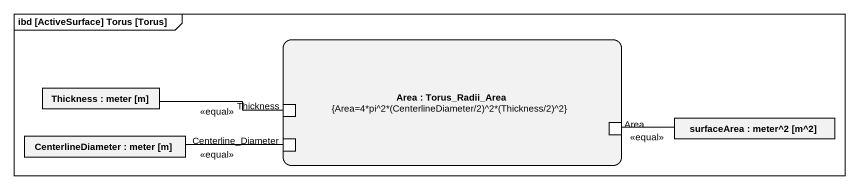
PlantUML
@startuml
mainframe ibd [ActiveSurface] Torus [Torus]
rectangle "Area : Torus_Radii_Area\n{Area=4*pi^2*(CenterlineDiameter/2)^2*(Thickness/2)^2}" as Area {
  port "Thickness" as Thickness_2
  port "Area" as Area_2
  port Centerline_Diameter
}
rectangle "Thickness : meter [m]" as Thickness
rectangle "surfaceArea : meter^2 [m^2]" as surfaceArea
rectangle "CenterlineDiameter : meter [m]" as CenterlineDiameter
Thickness -right- Thickness_2 : <<equal>>
Area_2 -right- surfaceArea : <<equal>>
CenterlineDiameter -right- Centerline_Diameter : <<equal>>
@enduml
